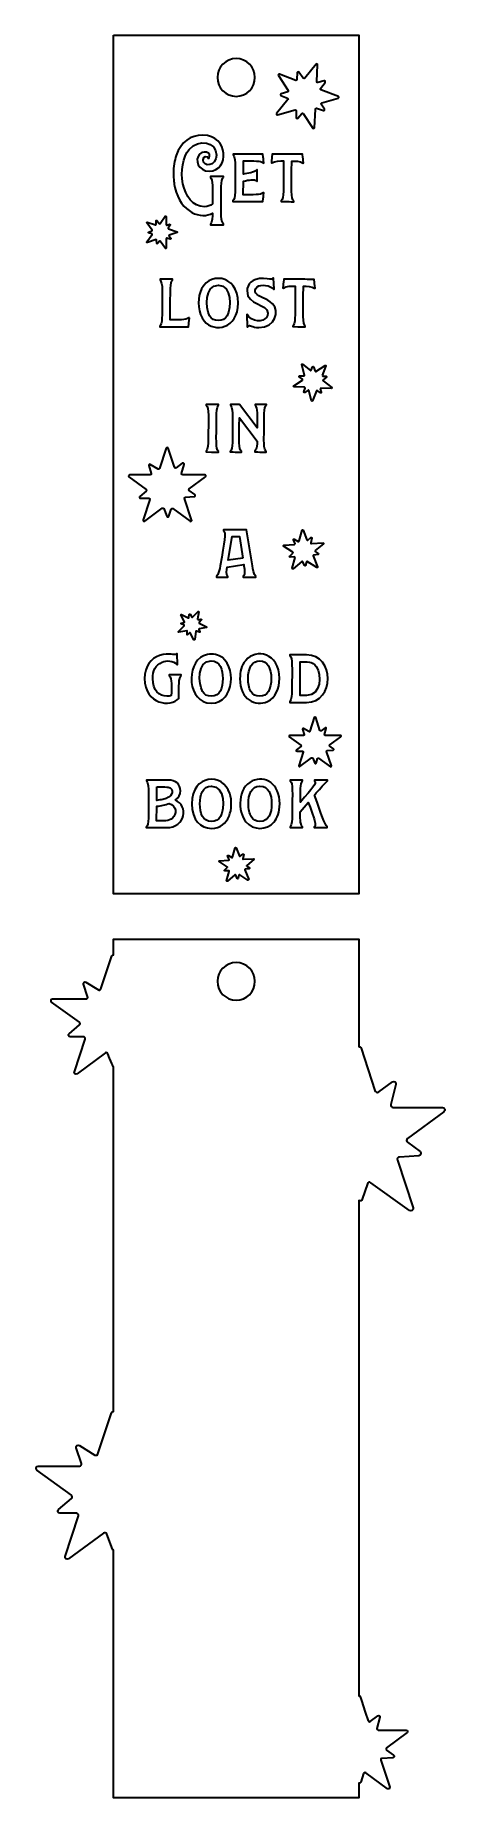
# Model space of a CAD drawing. Header units: inches. Extents: x 0 to 2.9, y 0 to 12.3.
import ezdxf

# ---------------------------------------------------------------- set-up
doc = ezdxf.new("R2010")
doc.units = ezdxf.units.IN
doc.header["$MEASUREMENT"] = 0
doc.layers.add('Слой 1', color=7, linetype='Continuous', lineweight=0)

msp = doc.modelspace()

# ---------------------------------------------------------------- linework, layer by layer
at = {"layer": 'Слой 1', "color": 1, "lineweight": 35, "true_color": 0xff0000}
for points, knots in [([(0.549, 12.323), (0.549, 12.323), (0.549, 6.323), (0.549, 6.323), (0.549, 6.323), (2.265, 6.323), (2.265, 6.323), (2.265, 6.323), (2.265, 12.323), (2.265, 12.323), (2.265, 12.323), (0.549, 12.323), (0.549, 12.323)], [0, 0, 0, 0, 1, 1, 1, 2, 2, 2, 3, 3, 3, 4, 4, 4, 4]), ([(1.407, 11.896), (1.334, 11.896), (1.275, 11.955), (1.275, 12.028), (1.275, 12.101), (1.334, 12.16), (1.407, 12.16), (1.479, 12.16), (1.538, 12.101), (1.538, 12.028), (1.538, 11.955), (1.479, 11.896), (1.407, 11.896)], [0, 0, 0, 0, 1, 1, 1, 2, 2, 2, 3, 3, 3, 4, 4, 4, 4]), ([(1.689, 11.777), (1.689, 11.777), (1.768, 11.874), (1.768, 11.874), (1.771, 11.877), (1.769, 11.882), (1.765, 11.884), (1.765, 11.884), (1.72, 11.901), (1.72, 11.901), (1.715, 11.903), (1.715, 11.911), (1.721, 11.913), (1.721, 11.913), (1.767, 11.928), (1.767, 11.928), (1.771, 11.93), (1.772, 11.934), (1.77, 11.938), (1.77, 11.938), (1.702, 12.042), (1.702, 12.042), (1.699, 12.047), (1.704, 12.053), (1.71, 12.051), (1.71, 12.051), (1.823, 12.008), (1.823, 12.008), (1.827, 12.007), (1.831, 12.009), (1.831, 12.014), (1.831, 12.014), (1.833, 12.062), (1.833, 12.062), (1.833, 12.067), (1.841, 12.07), (1.844, 12.065), (1.844, 12.065), (1.876, 12.023), (1.876, 12.023), (1.879, 12.02), (1.883, 12.019), (1.886, 12.023), (1.886, 12.023), (1.965, 12.12), (1.965, 12.12), (1.969, 12.125), (1.977, 12.122), (1.976, 12.116), (1.976, 12.116), (1.971, 11.999), (1.971, 11.999), (1.97, 11.994), (1.974, 11.991), (1.978, 11.992), (1.978, 11.992), (2.021, 12.004), (2.021, 12.004), (2.027, 12.006), (2.032, 11.999), (2.028, 11.994), (2.028, 11.994), (1.997, 11.95), (1.997, 11.95), (1.994, 11.947), (1.996, 11.942), (1.999, 11.941), (1.999, 11.941), (2.121, 11.894), (2.121, 11.894), (2.126, 11.892), (2.126, 11.884), (2.12, 11.883), (2.12, 11.883), (2.006, 11.851), (2.006, 11.851), (2.002, 11.85), (2, 11.845), (2.002, 11.841), (2.002, 11.841), (2.024, 11.807), (2.024, 11.807), (2.027, 11.802), (2.023, 11.796), (2.017, 11.798), (2.017, 11.798), (1.969, 11.813), (1.969, 11.813), (1.965, 11.814), (1.961, 11.811), (1.961, 11.807), (1.961, 11.807), (1.955, 11.676), (1.955, 11.676), (1.954, 11.67), (1.946, 11.668), (1.943, 11.673), (1.943, 11.673), (1.875, 11.777), (1.875, 11.777), (1.872, 11.78), (1.867, 11.781), (1.865, 11.777), (1.865, 11.777), (1.838, 11.744), (1.838, 11.744), (1.834, 11.74), (1.827, 11.742), (1.827, 11.748), (1.827, 11.748), (1.826, 11.795), (1.826, 11.795), (1.826, 11.799), (1.822, 11.802), (1.819, 11.801), (1.819, 11.801), (1.696, 11.767), (1.696, 11.767), (1.69, 11.766), (1.686, 11.773), (1.689, 11.777)], [0, 0, 0, 0, 1, 1, 1, 2, 2, 2, 3, 3, 3, 4, 4, 4, 5, 5, 5, 6, 6, 6, 7, 7, 7, 8, 8, 8, 9, 9, 9, 10, 10, 10, 11, 11, 11, 12, 12, 12, 13, 13, 13, 14, 14, 14, 15, 15, 15, 16, 16, 16, 17, 17, 17, 18, 18, 18, 19, 19, 19, 20, 20, 20, 21, 21, 21, 22, 22, 22, 23, 23, 23, 24, 24, 24, 25, 25, 25, 26, 26, 26, 27, 27, 27, 28, 28, 28, 29, 29, 29, 30, 30, 30, 31, 31, 31, 32, 32, 32, 33, 33, 33, 34, 34, 34, 35, 35, 35, 36, 36, 36, 37, 37, 37, 38, 38, 38, 39, 39, 39, 40, 40, 40, 40]), ([(1.193, 9.238), (1.193, 9.238), (1.078, 9.154), (1.078, 9.154), (1.074, 9.151), (1.074, 9.144), (1.078, 9.141), (1.078, 9.141), (1.117, 9.113), (1.117, 9.113), (1.123, 9.109), (1.12, 9.1), (1.113, 9.099), (1.113, 9.099), (1.053, 9.095), (1.053, 9.095), (1.048, 9.095), (1.044, 9.09), (1.046, 9.086), (1.046, 9.086), (1.095, 8.936), (1.095, 8.936), (1.098, 8.929), (1.09, 8.923), (1.084, 8.928), (1.084, 8.928), (0.963, 9.015), (0.963, 9.015), (0.959, 9.018), (0.953, 9.016), (0.952, 9.011), (0.952, 9.011), (0.936, 8.962), (0.936, 8.962), (0.933, 8.956), (0.924, 8.956), (0.922, 8.962), (0.922, 8.962), (0.901, 9.015), (0.901, 9.015), (0.9, 9.019), (0.894, 9.021), (0.89, 9.018), (0.89, 9.018), (0.767, 8.928), (0.767, 8.928), (0.761, 8.924), (0.753, 8.929), (0.756, 8.936), (0.756, 8.936), (0.802, 9.078), (0.802, 9.078), (0.804, 9.083), (0.8, 9.088), (0.795, 9.088), (0.795, 9.088), (0.738, 9.088), (0.738, 9.088), (0.731, 9.088), (0.728, 9.096), (0.733, 9.101), (0.733, 9.101), (0.778, 9.138), (0.778, 9.138), (0.782, 9.142), (0.782, 9.147), (0.778, 9.15), (0.778, 9.15), (0.657, 9.238), (0.657, 9.238), (0.652, 9.242), (0.655, 9.251), (0.662, 9.251), (0.662, 9.251), (0.806, 9.251), (0.806, 9.251), (0.811, 9.251), (0.815, 9.256), (0.813, 9.261), (0.813, 9.261), (0.795, 9.316), (0.795, 9.316), (0.793, 9.322), (0.8, 9.328), (0.806, 9.324), (0.806, 9.324), (0.86, 9.291), (0.86, 9.291), (0.864, 9.288), (0.869, 9.29), (0.871, 9.295), (0.871, 9.295), (0.918, 9.437), (0.918, 9.437), (0.92, 9.444), (0.93, 9.444), (0.932, 9.437), (0.932, 9.437), (0.976, 9.304), (0.976, 9.304), (0.977, 9.299), (0.983, 9.297), (0.987, 9.3), (0.987, 9.3), (1.03, 9.332), (1.03, 9.332), (1.036, 9.336), (1.044, 9.33), (1.042, 9.324), (1.042, 9.324), (1.025, 9.261), (1.025, 9.261), (1.024, 9.256), (1.028, 9.251), (1.033, 9.251), (1.033, 9.251), (1.188, 9.251), (1.188, 9.251), (1.195, 9.251), (1.198, 9.242), (1.193, 9.238)], [0, 0, 0, 0, 1, 1, 1, 2, 2, 2, 3, 3, 3, 4, 4, 4, 5, 5, 5, 6, 6, 6, 7, 7, 7, 8, 8, 8, 9, 9, 9, 10, 10, 10, 11, 11, 11, 12, 12, 12, 13, 13, 13, 14, 14, 14, 15, 15, 15, 16, 16, 16, 17, 17, 17, 18, 18, 18, 19, 19, 19, 20, 20, 20, 21, 21, 21, 22, 22, 22, 23, 23, 23, 24, 24, 24, 25, 25, 25, 26, 26, 26, 27, 27, 27, 28, 28, 28, 29, 29, 29, 30, 30, 30, 31, 31, 31, 32, 32, 32, 33, 33, 33, 34, 34, 34, 35, 35, 35, 36, 36, 36, 37, 37, 37, 38, 38, 38, 39, 39, 39, 40, 40, 40, 40]), ([(2.138, 7.421), (2.138, 7.421), (2.061, 7.364), (2.061, 7.364), (2.058, 7.362), (2.058, 7.358), (2.061, 7.356), (2.061, 7.356), (2.087, 7.337), (2.087, 7.337), (2.091, 7.334), (2.089, 7.328), (2.085, 7.328), (2.085, 7.328), (2.044, 7.325), (2.044, 7.325), (2.04, 7.325), (2.038, 7.322), (2.039, 7.319), (2.039, 7.319), (2.073, 7.218), (2.073, 7.218), (2.074, 7.214), (2.069, 7.21), (2.065, 7.212), (2.065, 7.212), (1.983, 7.271), (1.983, 7.271), (1.981, 7.273), (1.977, 7.272), (1.976, 7.269), (1.976, 7.269), (1.965, 7.236), (1.965, 7.236), (1.964, 7.231), (1.957, 7.231), (1.956, 7.236), (1.956, 7.236), (1.942, 7.271), (1.942, 7.271), (1.941, 7.274), (1.937, 7.275), (1.934, 7.273), (1.934, 7.273), (1.852, 7.213), (1.852, 7.213), (1.848, 7.21), (1.843, 7.214), (1.844, 7.218), (1.844, 7.218), (1.875, 7.314), (1.875, 7.314), (1.876, 7.317), (1.874, 7.32), (1.87, 7.32), (1.87, 7.32), (1.832, 7.32), (1.832, 7.32), (1.827, 7.32), (1.825, 7.326), (1.829, 7.329), (1.829, 7.329), (1.859, 7.354), (1.859, 7.354), (1.862, 7.356), (1.861, 7.36), (1.859, 7.362), (1.859, 7.362), (1.778, 7.421), (1.778, 7.421), (1.774, 7.424), (1.776, 7.43), (1.781, 7.43), (1.781, 7.43), (1.878, 7.43), (1.878, 7.43), (1.882, 7.43), (1.884, 7.434), (1.883, 7.437), (1.883, 7.437), (1.87, 7.473), (1.87, 7.473), (1.869, 7.478), (1.874, 7.482), (1.878, 7.479), (1.878, 7.479), (1.914, 7.457), (1.914, 7.457), (1.917, 7.455), (1.92, 7.456), (1.922, 7.459), (1.922, 7.459), (1.953, 7.555), (1.953, 7.555), (1.955, 7.56), (1.961, 7.56), (1.963, 7.555), (1.963, 7.555), (1.992, 7.465), (1.992, 7.465), (1.993, 7.462), (1.997, 7.461), (2, 7.463), (2, 7.463), (2.029, 7.484), (2.029, 7.484), (2.033, 7.487), (2.038, 7.483), (2.037, 7.479), (2.037, 7.479), (2.025, 7.437), (2.025, 7.437), (2.025, 7.433), (2.027, 7.43), (2.03, 7.43), (2.03, 7.43), (2.135, 7.43), (2.135, 7.43), (2.14, 7.43), (2.142, 7.424), (2.138, 7.421)], [0, 0, 0, 0, 1, 1, 1, 2, 2, 2, 3, 3, 3, 4, 4, 4, 5, 5, 5, 6, 6, 6, 7, 7, 7, 8, 8, 8, 9, 9, 9, 10, 10, 10, 11, 11, 11, 12, 12, 12, 13, 13, 13, 14, 14, 14, 15, 15, 15, 16, 16, 16, 17, 17, 17, 18, 18, 18, 19, 19, 19, 20, 20, 20, 21, 21, 21, 22, 22, 22, 23, 23, 23, 24, 24, 24, 25, 25, 25, 26, 26, 26, 27, 27, 27, 28, 28, 28, 29, 29, 29, 30, 30, 30, 31, 31, 31, 32, 32, 32, 33, 33, 33, 34, 34, 34, 35, 35, 35, 36, 36, 36, 37, 37, 37, 38, 38, 38, 39, 39, 39, 40, 40, 40, 40]), ([(2.605, 4.614), (2.605, 4.614), (2.859, 4.801), (2.859, 4.801), (2.872, 4.811), (2.865, 4.831), (2.849, 4.831), (2.849, 4.831), (2.504, 4.831), (2.504, 4.831), (2.493, 4.831), (2.485, 4.841), (2.488, 4.852), (2.488, 4.852), (2.524, 4.991), (2.524, 4.991), (2.528, 5.007), (2.511, 5.018), (2.499, 5.009), (2.499, 5.009), (2.403, 4.939), (2.403, 4.939), (2.394, 4.933), (2.381, 4.937), (2.377, 4.948), (2.377, 4.948), (2.28, 5.245), (2.28, 5.245), (2.278, 5.252), (2.271, 5.256), (2.265, 5.256), (2.265, 5.256), (2.265, 6.007), (2.265, 6.007), (2.265, 6.007), (0.549, 6.007), (0.549, 6.007), (0.549, 6.007), (0.549, 5.898), (0.549, 5.898), (0.544, 5.898), (0.539, 5.895), (0.537, 5.89), (0.537, 5.89), (0.461, 5.659), (0.461, 5.659), (0.459, 5.651), (0.45, 5.648), (0.443, 5.652), (0.443, 5.652), (0.356, 5.707), (0.356, 5.707), (0.347, 5.713), (0.335, 5.703), (0.339, 5.693), (0.339, 5.693), (0.368, 5.605), (0.368, 5.605), (0.371, 5.597), (0.365, 5.589), (0.357, 5.589), (0.357, 5.589), (0.123, 5.589), (0.123, 5.589), (0.112, 5.589), (0.107, 5.574), (0.116, 5.567), (0.116, 5.567), (0.311, 5.426), (0.311, 5.426), (0.317, 5.421), (0.317, 5.412), (0.311, 5.407), (0.311, 5.407), (0.238, 5.346), (0.238, 5.346), (0.23, 5.339), (0.235, 5.325), (0.246, 5.325), (0.246, 5.325), (0.339, 5.325), (0.339, 5.325), (0.347, 5.325), (0.353, 5.317), (0.35, 5.309), (0.35, 5.309), (0.275, 5.08), (0.275, 5.08), (0.271, 5.069), (0.284, 5.059), (0.294, 5.066), (0.294, 5.066), (0.492, 5.212), (0.492, 5.212), (0.498, 5.216), (0.508, 5.214), (0.51, 5.206), (0.546, 5.115), (0.543, 5.118), (0.549, 5.115), (0.549, 5.115), (0.549, 2.706), (0.549, 2.706), (0.543, 2.706), (0.536, 2.703), (0.534, 2.696), (0.534, 2.696), (0.44, 2.41), (0.44, 2.41), (0.437, 2.401), (0.427, 2.397), (0.418, 2.402), (0.418, 2.402), (0.311, 2.469), (0.311, 2.469), (0.299, 2.477), (0.284, 2.465), (0.288, 2.452), (0.288, 2.452), (0.325, 2.343), (0.325, 2.343), (0.329, 2.334), (0.321, 2.324), (0.311, 2.324), (0.311, 2.324), (0.022, 2.324), (0.022, 2.324), (0.007, 2.324), (0.001, 2.305), (0.013, 2.296), (0.013, 2.296), (0.254, 2.121), (0.254, 2.121), (0.262, 2.115), (0.262, 2.104), (0.255, 2.098), (0.255, 2.098), (0.164, 2.022), (0.164, 2.022), (0.154, 2.013), (0.16, 1.996), (0.174, 1.996), (0.174, 1.996), (0.289, 1.996), (0.289, 1.996), (0.299, 1.996), (0.306, 1.986), (0.303, 1.976), (0.303, 1.976), (0.21, 1.693), (0.21, 1.693), (0.205, 1.679), (0.221, 1.668), (0.233, 1.676), (0.233, 1.676), (0.479, 1.856), (0.479, 1.856), (0.486, 1.862), (0.498, 1.859), (0.501, 1.85), (0.501, 1.85), (0.542, 1.745), (0.542, 1.745), (0.543, 1.741), (0.546, 1.739), (0.549, 1.737), (0.549, 1.737), (0.549, 0.007), (0.549, 0.007), (0.549, 0.007), (2.265, 0.007), (2.265, 0.007), (2.265, 0.007), (2.265, 0.109), (2.265, 0.109), (2.269, 0.107), (2.276, 0.108), (2.278, 0.115), (2.278, 0.115), (2.298, 0.176), (2.298, 0.176), (2.3, 0.182), (2.307, 0.184), (2.313, 0.181), (2.313, 0.181), (2.465, 0.07), (2.465, 0.07), (2.473, 0.065), (2.482, 0.072), (2.48, 0.081), (2.48, 0.081), (2.417, 0.27), (2.417, 0.27), (2.415, 0.276), (2.419, 0.282), (2.426, 0.282), (2.426, 0.282), (2.502, 0.287), (2.502, 0.287), (2.511, 0.287), (2.514, 0.299), (2.507, 0.304), (2.507, 0.304), (2.458, 0.34), (2.458, 0.34), (2.453, 0.344), (2.453, 0.352), (2.458, 0.355), (2.458, 0.355), (2.602, 0.462), (2.602, 0.462), (2.609, 0.467), (2.606, 0.479), (2.596, 0.479), (2.596, 0.479), (2.4, 0.479), (2.4, 0.479), (2.394, 0.479), (2.39, 0.485), (2.391, 0.491), (2.391, 0.491), (2.412, 0.57), (2.412, 0.57), (2.414, 0.578), (2.405, 0.585), (2.397, 0.58), (2.397, 0.58), (2.343, 0.54), (2.343, 0.54), (2.338, 0.536), (2.331, 0.539), (2.329, 0.545), (2.269, 0.726), (2.274, 0.72), (2.265, 0.72), (2.265, 0.72), (2.265, 4.18), (2.265, 4.18), (2.273, 4.175), (2.285, 4.178), (2.288, 4.189), (2.288, 4.189), (2.324, 4.297), (2.324, 4.297), (2.327, 4.308), (2.34, 4.312), (2.349, 4.305), (2.349, 4.305), (2.618, 4.111), (2.618, 4.111), (2.631, 4.102), (2.649, 4.115), (2.644, 4.13), (2.644, 4.13), (2.534, 4.463), (2.534, 4.463), (2.53, 4.473), (2.537, 4.484), (2.548, 4.484), (2.548, 4.484), (2.683, 4.493), (2.683, 4.493), (2.699, 4.494), (2.705, 4.514), (2.692, 4.523), (2.692, 4.523), (2.605, 4.587), (2.605, 4.587), (2.596, 4.593), (2.596, 4.607), (2.605, 4.614)], [0, 0, 0, 0, 1, 1, 1, 2, 2, 2, 3, 3, 3, 4, 4, 4, 5, 5, 5, 6, 6, 6, 7, 7, 7, 8, 8, 8, 9, 9, 9, 10, 10, 10, 11, 11, 11, 12, 12, 12, 13, 13, 13, 14, 14, 14, 15, 15, 15, 16, 16, 16, 17, 17, 17, 18, 18, 18, 19, 19, 19, 20, 20, 20, 21, 21, 21, 22, 22, 22, 23, 23, 23, 24, 24, 24, 25, 25, 25, 26, 26, 26, 27, 27, 27, 28, 28, 28, 29, 29, 29, 30, 30, 30, 31, 31, 31, 32, 32, 32, 33, 33, 33, 34, 34, 34, 35, 35, 35, 36, 36, 36, 37, 37, 37, 38, 38, 38, 39, 39, 39, 40, 40, 40, 41, 41, 41, 42, 42, 42, 43, 43, 43, 44, 44, 44, 45, 45, 45, 46, 46, 46, 47, 47, 47, 48, 48, 48, 49, 49, 49, 50, 50, 50, 51, 51, 51, 52, 52, 52, 53, 53, 53, 54, 54, 54, 55, 55, 55, 56, 56, 56, 57, 57, 57, 58, 58, 58, 59, 59, 59, 60, 60, 60, 61, 61, 61, 62, 62, 62, 63, 63, 63, 64, 64, 64, 65, 65, 65, 66, 66, 66, 67, 67, 67, 68, 68, 68, 69, 69, 69, 70, 70, 70, 71, 71, 71, 72, 72, 72, 73, 73, 73, 74, 74, 74, 75, 75, 75, 76, 76, 76, 77, 77, 77, 78, 78, 78, 79, 79, 79, 80, 80, 80, 81, 81, 81, 82, 82, 82, 83, 83, 83, 84, 84, 84, 85, 85, 85, 86, 86, 86, 87, 87, 87, 88, 88, 88, 89, 89, 89, 90, 90, 90, 90]), ([(1.407, 5.58), (1.334, 5.58), (1.275, 5.639), (1.275, 5.712), (1.275, 5.784), (1.334, 5.843), (1.407, 5.843), (1.479, 5.843), (1.538, 5.784), (1.538, 5.712), (1.538, 5.639), (1.479, 5.58), (1.407, 5.58)], [0, 0, 0, 0, 1, 1, 1, 2, 2, 2, 3, 3, 3, 4, 4, 4, 4])]:
    msp.add_open_spline(points, degree=3, knots=knots, dxfattribs=at)
at = {"layer": 'Слой 1', "color": 18, "lineweight": 35, "true_color": 0x000000}
for points, knots in [([(1.317, 11.33), (1.297, 11.311), (1.302, 11.26), (1.302, 11.078), (1.302, 11.058), (1.302, 11.017), (1.317, 11.003), (1.317, 11.003), (1.317, 10.998), (1.317, 10.998), (1.317, 10.998), (1.226, 10.998), (1.226, 10.998), (1.226, 10.998), (1.226, 11.003), (1.226, 11.003), (1.242, 11.017), (1.241, 11.059), (1.241, 11.08), (1.165, 11.034), (1.018, 11.081), (0.978, 11.259), (0.972, 11.287), (0.968, 11.319), (0.968, 11.355), (0.968, 11.406), (0.975, 11.448), (0.987, 11.483), (1.021, 11.58), (1.089, 11.625), (1.172, 11.625), (1.36, 11.625), (1.359, 11.373), (1.219, 11.373), (1.141, 11.373), (1.113, 11.454), (1.151, 11.493), (1.169, 11.51), (1.197, 11.511), (1.212, 11.499), (1.226, 11.488), (1.222, 11.467), (1.213, 11.462), (1.209, 11.482), (1.175, 11.482), (1.175, 11.452), (1.175, 11.402), (1.268, 11.402), (1.268, 11.486), (1.268, 11.579), (1.145, 11.603), (1.078, 11.525), (0.986, 11.42), (1.019, 11.125), (1.184, 11.125), (1.207, 11.125), (1.227, 11.132), (1.241, 11.144), (1.241, 11.26), (1.246, 11.312), (1.226, 11.33), (1.226, 11.33), (1.226, 11.335), (1.226, 11.335), (1.226, 11.335), (1.317, 11.335), (1.317, 11.335), (1.317, 11.335), (1.317, 11.33), (1.317, 11.33), (1.317, 11.33), (1.317, 11.33), (1.317, 11.33)], [0, 0, 0, 0, 1, 1, 1, 2, 2, 2, 3, 3, 3, 4, 4, 4, 5, 5, 5, 6, 6, 6, 7, 7, 7, 8, 8, 8, 9, 9, 9, 10, 10, 10, 11, 11, 11, 12, 12, 12, 13, 13, 13, 14, 14, 14, 15, 15, 15, 16, 16, 16, 17, 17, 17, 18, 18, 18, 19, 19, 19, 20, 20, 20, 21, 21, 21, 22, 22, 22, 23, 23, 23, 24, 24, 24, 24]), ([(1.595, 11.222), (1.595, 11.222), (1.6, 11.222), (1.6, 11.222), (1.596, 11.188), (1.598, 11.201), (1.594, 11.161), (1.594, 11.161), (1.384, 11.161), (1.384, 11.161), (1.384, 11.161), (1.384, 11.166), (1.384, 11.166), (1.403, 11.184), (1.399, 11.232), (1.4, 11.412), (1.4, 11.433), (1.4, 11.474), (1.385, 11.488), (1.385, 11.488), (1.385, 11.493), (1.385, 11.493), (1.385, 11.493), (1.594, 11.493), (1.594, 11.493), (1.598, 11.451), (1.596, 11.465), (1.6, 11.431), (1.6, 11.431), (1.595, 11.43), (1.595, 11.43), (1.579, 11.448), (1.533, 11.445), (1.457, 11.445), (1.457, 11.445), (1.457, 11.353), (1.457, 11.353), (1.483, 11.357), (1.537, 11.364), (1.55, 11.382), (1.55, 11.382), (1.554, 11.382), (1.554, 11.382), (1.554, 11.321), (1.554, 11.365), (1.554, 11.304), (1.554, 11.304), (1.55, 11.304), (1.55, 11.304), (1.536, 11.321), (1.494, 11.311), (1.457, 11.304), (1.457, 11.304), (1.456, 11.209), (1.456, 11.209), (1.526, 11.209), (1.578, 11.205), (1.595, 11.222)], [0, 0, 0, 0, 1, 1, 1, 2, 2, 2, 3, 3, 3, 4, 4, 4, 5, 5, 5, 6, 6, 6, 7, 7, 7, 8, 8, 8, 9, 9, 9, 10, 10, 10, 11, 11, 11, 12, 12, 12, 13, 13, 13, 14, 14, 14, 15, 15, 15, 16, 16, 16, 17, 17, 17, 18, 18, 18, 19, 19, 19, 19]), ([(1.809, 11.165), (1.809, 11.165), (1.809, 11.16), (1.809, 11.16), (1.778, 11.16), (1.784, 11.16), (1.722, 11.162), (1.722, 11.162), (1.722, 11.166), (1.722, 11.166), (1.742, 11.185), (1.737, 11.236), (1.738, 11.445), (1.717, 11.445), (1.673, 11.446), (1.657, 11.431), (1.657, 11.431), (1.653, 11.432), (1.653, 11.432), (1.656, 11.466), (1.654, 11.452), (1.659, 11.493), (1.823, 11.492), (1.776, 11.493), (1.871, 11.492), (1.875, 11.451), (1.874, 11.464), (1.877, 11.431), (1.877, 11.431), (1.872, 11.43), (1.872, 11.43), (1.857, 11.444), (1.816, 11.444), (1.795, 11.444), (1.794, 11.235), (1.789, 11.184), (1.809, 11.165)], [0, 0, 0, 0, 1, 1, 1, 2, 2, 2, 3, 3, 3, 4, 4, 4, 5, 5, 5, 6, 6, 6, 7, 7, 7, 8, 8, 8, 9, 9, 9, 10, 10, 10, 11, 11, 11, 12, 12, 12, 12]), ([(0.938, 10.925), (0.938, 10.925), (0.995, 10.944), (0.995, 10.944), (0.998, 10.945), (0.998, 10.949), (0.995, 10.95), (0.995, 10.95), (0.933, 10.97), (0.933, 10.97), (0.931, 10.97), (0.93, 10.973), (0.931, 10.974), (0.931, 10.974), (0.946, 10.997), (0.946, 10.997), (0.947, 11), (0.945, 11.003), (0.942, 11.002), (0.942, 11.002), (0.921, 10.995), (0.921, 10.995), (0.919, 10.994), (0.917, 10.996), (0.917, 10.998), (0.917, 10.998), (0.916, 11.057), (0.916, 11.057), (0.916, 11.06), (0.912, 11.061), (0.911, 11.058), (0.911, 11.058), (0.874, 11.007), (0.874, 11.007), (0.873, 11.006), (0.87, 11.006), (0.869, 11.007), (0.869, 11.007), (0.852, 11.028), (0.852, 11.028), (0.85, 11.03), (0.846, 11.028), (0.846, 11.025), (0.846, 11.025), (0.847, 11.001), (0.847, 11.001), (0.847, 10.999), (0.845, 10.998), (0.843, 10.998), (0.843, 10.998), (0.785, 11.017), (0.785, 11.017), (0.782, 11.018), (0.78, 11.014), (0.781, 11.012), (0.781, 11.012), (0.818, 10.962), (0.818, 10.962), (0.819, 10.96), (0.819, 10.958), (0.817, 10.957), (0.817, 10.957), (0.794, 10.948), (0.794, 10.948), (0.791, 10.947), (0.792, 10.943), (0.794, 10.942), (0.794, 10.942), (0.817, 10.935), (0.817, 10.935), (0.819, 10.934), (0.82, 10.932), (0.819, 10.93), (0.819, 10.93), (0.782, 10.879), (0.782, 10.879), (0.78, 10.877), (0.783, 10.873), (0.786, 10.874), (0.786, 10.874), (0.846, 10.895), (0.846, 10.895), (0.848, 10.895), (0.85, 10.894), (0.85, 10.892), (0.85, 10.892), (0.852, 10.868), (0.852, 10.868), (0.852, 10.866), (0.856, 10.864), (0.857, 10.867), (0.857, 10.867), (0.87, 10.884), (0.87, 10.884), (0.871, 10.886), (0.874, 10.886), (0.875, 10.884), (0.875, 10.884), (0.912, 10.834), (0.912, 10.834), (0.914, 10.832), (0.918, 10.833), (0.918, 10.836), (0.918, 10.836), (0.917, 10.902), (0.917, 10.902), (0.917, 10.904), (0.919, 10.905), (0.921, 10.905), (0.921, 10.905), (0.946, 10.899), (0.946, 10.899), (0.948, 10.898), (0.951, 10.901), (0.949, 10.904), (0.949, 10.904), (0.937, 10.92), (0.937, 10.92), (0.936, 10.922), (0.936, 10.924), (0.938, 10.925)], [0, 0, 0, 0, 1, 1, 1, 2, 2, 2, 3, 3, 3, 4, 4, 4, 5, 5, 5, 6, 6, 6, 7, 7, 7, 8, 8, 8, 9, 9, 9, 10, 10, 10, 11, 11, 11, 12, 12, 12, 13, 13, 13, 14, 14, 14, 15, 15, 15, 16, 16, 16, 17, 17, 17, 18, 18, 18, 19, 19, 19, 20, 20, 20, 21, 21, 21, 22, 22, 22, 23, 23, 23, 24, 24, 24, 25, 25, 25, 26, 26, 26, 27, 27, 27, 28, 28, 28, 29, 29, 29, 30, 30, 30, 31, 31, 31, 32, 32, 32, 33, 33, 33, 34, 34, 34, 35, 35, 35, 36, 36, 36, 37, 37, 37, 38, 38, 38, 39, 39, 39, 40, 40, 40, 40]), ([(1.08, 10.348), (1.076, 10.311), (1.077, 10.325), (1.074, 10.286), (1.074, 10.286), (0.873, 10.286), (0.873, 10.286), (0.873, 10.286), (0.873, 10.291), (0.873, 10.291), (0.888, 10.305), (0.888, 10.345), (0.888, 10.366), (0.889, 10.528), (0.895, 10.593), (0.874, 10.613), (0.874, 10.613), (0.874, 10.618), (0.874, 10.618), (0.874, 10.618), (0.961, 10.618), (0.961, 10.618), (0.961, 10.618), (0.961, 10.613), (0.961, 10.613), (0.943, 10.595), (0.947, 10.564), (0.945, 10.334), (1.002, 10.334), (1.056, 10.33), (1.075, 10.349), (1.075, 10.349), (1.08, 10.348), (1.08, 10.348)], [0, 0, 0, 0, 1, 1, 1, 2, 2, 2, 3, 3, 3, 4, 4, 4, 5, 5, 5, 6, 6, 6, 7, 7, 7, 8, 8, 8, 9, 9, 9, 10, 10, 10, 11, 11, 11, 11]), ([(1.42, 10.452), (1.42, 10.272), (1.255, 10.24), (1.182, 10.327), (1.139, 10.379), (1.135, 10.47), (1.154, 10.526), (1.203, 10.674), (1.42, 10.659), (1.42, 10.452)], [0, 0, 0, 0, 1, 1, 1, 2, 2, 2, 3, 3, 3, 3]), ([(1.566, 10.28), (1.516, 10.28), (1.502, 10.307), (1.489, 10.286), (1.489, 10.286), (1.484, 10.286), (1.484, 10.286), (1.484, 10.286), (1.481, 10.371), (1.481, 10.371), (1.481, 10.371), (1.486, 10.37), (1.486, 10.37), (1.49, 10.362), (1.499, 10.351), (1.513, 10.342), (1.57, 10.309), (1.628, 10.336), (1.628, 10.382), (1.628, 10.451), (1.483, 10.431), (1.483, 10.537), (1.483, 10.584), (1.516, 10.624), (1.597, 10.624), (1.639, 10.624), (1.652, 10.609), (1.663, 10.625), (1.663, 10.625), (1.668, 10.625), (1.668, 10.625), (1.668, 10.625), (1.672, 10.548), (1.672, 10.548), (1.672, 10.548), (1.667, 10.548), (1.667, 10.548), (1.649, 10.576), (1.577, 10.585), (1.553, 10.565), (1.537, 10.552), (1.537, 10.533), (1.544, 10.521), (1.562, 10.492), (1.619, 10.489), (1.661, 10.447), (1.712, 10.396), (1.68, 10.28), (1.566, 10.28)], [0, 0, 0, 0, 1, 1, 1, 2, 2, 2, 3, 3, 3, 4, 4, 4, 5, 5, 5, 6, 6, 6, 7, 7, 7, 8, 8, 8, 9, 9, 9, 10, 10, 10, 11, 11, 11, 12, 12, 12, 13, 13, 13, 14, 14, 14, 15, 15, 15, 16, 16, 16, 16]), ([(1.89, 10.29), (1.89, 10.29), (1.89, 10.285), (1.89, 10.285), (1.859, 10.285), (1.865, 10.285), (1.803, 10.287), (1.803, 10.287), (1.803, 10.291), (1.803, 10.291), (1.818, 10.306), (1.818, 10.346), (1.818, 10.367), (1.818, 10.367), (1.819, 10.57), (1.819, 10.57), (1.798, 10.57), (1.754, 10.571), (1.738, 10.556), (1.738, 10.556), (1.734, 10.557), (1.734, 10.557), (1.737, 10.591), (1.735, 10.577), (1.74, 10.618), (1.904, 10.617), (1.857, 10.618), (1.952, 10.617), (1.956, 10.576), (1.955, 10.589), (1.958, 10.556), (1.958, 10.556), (1.953, 10.555), (1.953, 10.555), (1.938, 10.569), (1.897, 10.569), (1.877, 10.569), (1.875, 10.36), (1.87, 10.309), (1.89, 10.29)], [0, 0, 0, 0, 1, 1, 1, 2, 2, 2, 3, 3, 3, 4, 4, 4, 5, 5, 5, 6, 6, 6, 7, 7, 7, 8, 8, 8, 9, 9, 9, 10, 10, 10, 11, 11, 11, 12, 12, 12, 13, 13, 13, 13]), ([(1.282, 10.329), (1.31, 10.329), (1.33, 10.34), (1.343, 10.363), (1.375, 10.419), (1.376, 10.576), (1.282, 10.576), (1.187, 10.576), (1.188, 10.419), (1.22, 10.363), (1.233, 10.34), (1.253, 10.329), (1.282, 10.329)], [0, 0, 0, 0, 1, 1, 1, 2, 2, 2, 3, 3, 3, 4, 4, 4, 4]), ([(2.009, 9.946), (2.009, 9.946), (2.033, 10.012), (2.033, 10.012), (2.035, 10.015), (2.031, 10.018), (2.028, 10.016), (2.028, 10.016), (1.963, 9.974), (1.963, 9.974), (1.961, 9.973), (1.959, 9.974), (1.958, 9.976), (1.958, 9.976), (1.948, 10.007), (1.948, 10.007), (1.947, 10.01), (1.942, 10.01), (1.941, 10.007), (1.941, 10.007), (1.931, 9.982), (1.931, 9.982), (1.93, 9.98), (1.928, 9.979), (1.926, 9.981), (1.926, 9.981), (1.871, 10.024), (1.871, 10.024), (1.868, 10.026), (1.864, 10.024), (1.865, 10.02), (1.865, 10.02), (1.885, 9.948), (1.885, 9.948), (1.885, 9.946), (1.884, 9.944), (1.881, 9.944), (1.881, 9.944), (1.85, 9.943), (1.85, 9.943), (1.846, 9.943), (1.845, 9.938), (1.847, 9.936), (1.847, 9.936), (1.87, 9.919), (1.87, 9.919), (1.872, 9.917), (1.872, 9.914), (1.87, 9.913), (1.87, 9.913), (1.81, 9.874), (1.81, 9.874), (1.807, 9.872), (1.808, 9.867), (1.812, 9.867), (1.812, 9.867), (1.885, 9.863), (1.885, 9.863), (1.887, 9.863), (1.889, 9.861), (1.888, 9.858), (1.888, 9.858), (1.88, 9.831), (1.88, 9.831), (1.879, 9.827), (1.883, 9.825), (1.886, 9.826), (1.886, 9.826), (1.909, 9.842), (1.909, 9.842), (1.911, 9.843), (1.914, 9.842), (1.915, 9.84), (1.915, 9.84), (1.934, 9.769), (1.934, 9.769), (1.935, 9.765), (1.94, 9.765), (1.941, 9.768), (1.941, 9.768), (1.968, 9.839), (1.968, 9.839), (1.968, 9.841), (1.971, 9.842), (1.973, 9.841), (1.973, 9.841), (1.996, 9.824), (1.996, 9.824), (1.999, 9.822), (2.002, 9.825), (2.002, 9.828), (2.002, 9.828), (1.995, 9.853), (1.995, 9.853), (1.994, 9.855), (1.996, 9.857), (1.999, 9.857), (1.999, 9.857), (2.072, 9.854), (2.072, 9.854), (2.076, 9.854), (2.078, 9.858), (2.075, 9.861), (2.075, 9.861), (2.014, 9.909), (2.014, 9.909), (2.012, 9.911), (2.012, 9.914), (2.014, 9.915), (2.014, 9.915), (2.038, 9.933), (2.038, 9.933), (2.041, 9.935), (2.04, 9.94), (2.036, 9.94), (2.036, 9.94), (2.012, 9.941), (2.012, 9.941), (2.01, 9.941), (2.008, 9.944), (2.009, 9.946)], [0, 0, 0, 0, 1, 1, 1, 2, 2, 2, 3, 3, 3, 4, 4, 4, 5, 5, 5, 6, 6, 6, 7, 7, 7, 8, 8, 8, 9, 9, 9, 10, 10, 10, 11, 11, 11, 12, 12, 12, 13, 13, 13, 14, 14, 14, 15, 15, 15, 16, 16, 16, 17, 17, 17, 18, 18, 18, 19, 19, 19, 20, 20, 20, 21, 21, 21, 22, 22, 22, 23, 23, 23, 24, 24, 24, 25, 25, 25, 26, 26, 26, 27, 27, 27, 28, 28, 28, 29, 29, 29, 30, 30, 30, 31, 31, 31, 32, 32, 32, 33, 33, 33, 34, 34, 34, 35, 35, 35, 36, 36, 36, 37, 37, 37, 38, 38, 38, 39, 39, 39, 40, 40, 40, 40]), ([(1.283, 9.415), (1.283, 9.415), (1.283, 9.41), (1.283, 9.41), (1.26, 9.41), (1.263, 9.41), (1.196, 9.412), (1.196, 9.412), (1.196, 9.416), (1.196, 9.416), (1.211, 9.43), (1.211, 9.471), (1.211, 9.492), (1.212, 9.654), (1.218, 9.718), (1.197, 9.738), (1.197, 9.738), (1.197, 9.743), (1.197, 9.743), (1.197, 9.743), (1.284, 9.743), (1.284, 9.743), (1.284, 9.743), (1.284, 9.738), (1.284, 9.738), (1.269, 9.724), (1.269, 9.683), (1.269, 9.662), (1.268, 9.485), (1.263, 9.434), (1.283, 9.415)], [0, 0, 0, 0, 1, 1, 1, 2, 2, 2, 3, 3, 3, 4, 4, 4, 5, 5, 5, 6, 6, 6, 7, 7, 7, 8, 8, 8, 9, 9, 9, 10, 10, 10, 10]), ([(1.618, 9.738), (1.599, 9.72), (1.603, 9.684), (1.601, 9.491), (1.601, 9.47), (1.601, 9.429), (1.616, 9.415), (1.616, 9.415), (1.616, 9.41), (1.616, 9.41), (1.578, 9.41), (1.603, 9.41), (1.538, 9.412), (1.538, 9.412), (1.538, 9.416), (1.538, 9.416), (1.553, 9.43), (1.553, 9.467), (1.553, 9.487), (1.553, 9.487), (1.429, 9.649), (1.429, 9.649), (1.428, 9.478), (1.424, 9.433), (1.443, 9.415), (1.443, 9.415), (1.443, 9.41), (1.443, 9.41), (1.405, 9.41), (1.43, 9.41), (1.365, 9.412), (1.365, 9.412), (1.365, 9.416), (1.365, 9.416), (1.384, 9.435), (1.38, 9.479), (1.381, 9.663), (1.381, 9.683), (1.381, 9.724), (1.366, 9.738), (1.366, 9.738), (1.366, 9.743), (1.366, 9.743), (1.366, 9.743), (1.43, 9.743), (1.43, 9.743), (1.43, 9.743), (1.554, 9.579), (1.554, 9.579), (1.554, 9.667), (1.558, 9.72), (1.539, 9.738), (1.539, 9.738), (1.539, 9.743), (1.539, 9.743), (1.539, 9.743), (1.618, 9.743), (1.618, 9.743), (1.618, 9.743), (1.618, 9.738), (1.618, 9.738)], [0, 0, 0, 0, 1, 1, 1, 2, 2, 2, 3, 3, 3, 4, 4, 4, 5, 5, 5, 6, 6, 6, 7, 7, 7, 8, 8, 8, 9, 9, 9, 10, 10, 10, 11, 11, 11, 12, 12, 12, 13, 13, 13, 14, 14, 14, 15, 15, 15, 16, 16, 16, 17, 17, 17, 18, 18, 18, 19, 19, 19, 20, 20, 20, 20]), ([(1.96, 8.722), (1.96, 8.722), (2.017, 8.769), (2.017, 8.769), (2.02, 8.772), (2.018, 8.776), (2.014, 8.776), (2.014, 8.776), (1.933, 8.771), (1.933, 8.771), (1.93, 8.771), (1.928, 8.773), (1.929, 8.776), (1.929, 8.776), (1.935, 8.809), (1.935, 8.809), (1.936, 8.813), (1.932, 8.815), (1.929, 8.813), (1.929, 8.813), (1.907, 8.795), (1.907, 8.795), (1.905, 8.793), (1.902, 8.794), (1.901, 8.797), (1.901, 8.797), (1.874, 8.865), (1.874, 8.865), (1.873, 8.869), (1.868, 8.868), (1.867, 8.865), (1.867, 8.865), (1.847, 8.789), (1.847, 8.789), (1.846, 8.786), (1.844, 8.785), (1.841, 8.786), (1.841, 8.786), (1.812, 8.802), (1.812, 8.802), (1.809, 8.804), (1.805, 8.8), (1.807, 8.797), (1.807, 8.797), (1.818, 8.769), (1.818, 8.769), (1.819, 8.767), (1.817, 8.764), (1.815, 8.764), (1.815, 8.764), (1.739, 8.759), (1.739, 8.759), (1.735, 8.759), (1.734, 8.754), (1.737, 8.752), (1.737, 8.752), (1.803, 8.71), (1.803, 8.71), (1.805, 8.709), (1.805, 8.706), (1.803, 8.704), (1.803, 8.704), (1.781, 8.683), (1.781, 8.683), (1.779, 8.68), (1.78, 8.676), (1.784, 8.676), (1.784, 8.676), (1.814, 8.678), (1.814, 8.678), (1.817, 8.678), (1.819, 8.676), (1.818, 8.673), (1.818, 8.673), (1.798, 8.598), (1.798, 8.598), (1.797, 8.594), (1.802, 8.591), (1.805, 8.594), (1.805, 8.594), (1.866, 8.645), (1.866, 8.645), (1.868, 8.646), (1.871, 8.646), (1.872, 8.643), (1.872, 8.643), (1.884, 8.617), (1.884, 8.617), (1.886, 8.613), (1.89, 8.614), (1.891, 8.617), (1.891, 8.617), (1.898, 8.643), (1.898, 8.643), (1.899, 8.646), (1.902, 8.647), (1.904, 8.645), (1.904, 8.645), (1.97, 8.604), (1.97, 8.604), (1.973, 8.602), (1.977, 8.605), (1.976, 8.609), (1.976, 8.609), (1.945, 8.685), (1.945, 8.685), (1.944, 8.687), (1.946, 8.69), (1.948, 8.69), (1.948, 8.69), (1.98, 8.694), (1.98, 8.694), (1.983, 8.695), (1.985, 8.7), (1.981, 8.701), (1.981, 8.701), (1.96, 8.715), (1.96, 8.715), (1.958, 8.717), (1.958, 8.72), (1.96, 8.722)], [0, 0, 0, 0, 1, 1, 1, 2, 2, 2, 3, 3, 3, 4, 4, 4, 5, 5, 5, 6, 6, 6, 7, 7, 7, 8, 8, 8, 9, 9, 9, 10, 10, 10, 11, 11, 11, 12, 12, 12, 13, 13, 13, 14, 14, 14, 15, 15, 15, 16, 16, 16, 17, 17, 17, 18, 18, 18, 19, 19, 19, 20, 20, 20, 21, 21, 21, 22, 22, 22, 23, 23, 23, 24, 24, 24, 25, 25, 25, 26, 26, 26, 27, 27, 27, 28, 28, 28, 29, 29, 29, 30, 30, 30, 31, 31, 31, 32, 32, 32, 33, 33, 33, 34, 34, 34, 35, 35, 35, 36, 36, 36, 37, 37, 37, 38, 38, 38, 39, 39, 39, 40, 40, 40, 40]), ([(1.544, 8.541), (1.544, 8.541), (1.544, 8.536), (1.544, 8.536), (1.544, 8.536), (1.456, 8.536), (1.456, 8.536), (1.456, 8.536), (1.456, 8.541), (1.456, 8.541), (1.472, 8.556), (1.463, 8.603), (1.459, 8.625), (1.459, 8.625), (1.343, 8.607), (1.343, 8.607), (1.34, 8.588), (1.335, 8.554), (1.349, 8.541), (1.349, 8.541), (1.349, 8.536), (1.349, 8.536), (1.349, 8.536), (1.269, 8.536), (1.269, 8.536), (1.269, 8.536), (1.269, 8.541), (1.269, 8.541), (1.284, 8.555), (1.291, 8.595), (1.295, 8.616), (1.324, 8.791), (1.339, 8.844), (1.319, 8.863), (1.319, 8.863), (1.319, 8.868), (1.319, 8.868), (1.319, 8.868), (1.479, 8.868), (1.479, 8.868), (1.479, 8.868), (1.52, 8.616), (1.52, 8.616), (1.523, 8.595), (1.529, 8.555), (1.544, 8.541)], [0, 0, 0, 0, 1, 1, 1, 2, 2, 2, 3, 3, 3, 4, 4, 4, 5, 5, 5, 6, 6, 6, 7, 7, 7, 8, 8, 8, 9, 9, 9, 10, 10, 10, 11, 11, 11, 12, 12, 12, 13, 13, 13, 14, 14, 14, 15, 15, 15, 15]), ([(1.452, 8.67), (1.452, 8.67), (1.429, 8.821), (1.429, 8.821), (1.429, 8.821), (1.378, 8.821), (1.378, 8.821), (1.378, 8.821), (1.35, 8.654), (1.35, 8.654), (1.35, 8.654), (1.452, 8.67), (1.452, 8.67)], [0, 0, 0, 0, 1, 1, 1, 2, 2, 2, 3, 3, 3, 4, 4, 4, 4]), ([(1.147, 8.175), (1.147, 8.175), (1.199, 8.184), (1.199, 8.184), (1.201, 8.185), (1.202, 8.188), (1.2, 8.19), (1.2, 8.19), (1.148, 8.215), (1.148, 8.215), (1.146, 8.216), (1.146, 8.218), (1.147, 8.22), (1.147, 8.22), (1.163, 8.238), (1.163, 8.238), (1.164, 8.24), (1.163, 8.243), (1.16, 8.242), (1.16, 8.242), (1.141, 8.239), (1.141, 8.239), (1.139, 8.239), (1.137, 8.24), (1.137, 8.242), (1.137, 8.242), (1.145, 8.294), (1.145, 8.294), (1.145, 8.296), (1.142, 8.298), (1.14, 8.296), (1.14, 8.296), (1.101, 8.256), (1.101, 8.256), (1.1, 8.255), (1.097, 8.255), (1.097, 8.257), (1.097, 8.257), (1.084, 8.277), (1.084, 8.277), (1.083, 8.279), (1.079, 8.278), (1.079, 8.276), (1.079, 8.276), (1.076, 8.255), (1.076, 8.255), (1.076, 8.253), (1.074, 8.252), (1.072, 8.252), (1.072, 8.252), (1.024, 8.276), (1.024, 8.276), (1.022, 8.277), (1.019, 8.275), (1.02, 8.272), (1.02, 8.272), (1.046, 8.223), (1.046, 8.223), (1.047, 8.222), (1.046, 8.22), (1.044, 8.22), (1.044, 8.22), (1.023, 8.214), (1.023, 8.214), (1.02, 8.214), (1.02, 8.21), (1.022, 8.209), (1.022, 8.209), (1.042, 8.2), (1.042, 8.2), (1.043, 8.199), (1.044, 8.197), (1.042, 8.195), (1.042, 8.195), (1.003, 8.156), (1.003, 8.156), (1.002, 8.154), (1.003, 8.151), (1.006, 8.151), (1.006, 8.151), (1.062, 8.161), (1.062, 8.161), (1.063, 8.161), (1.065, 8.16), (1.065, 8.158), (1.065, 8.158), (1.063, 8.137), (1.063, 8.137), (1.063, 8.134), (1.066, 8.133), (1.068, 8.135), (1.068, 8.135), (1.081, 8.148), (1.081, 8.148), (1.082, 8.15), (1.085, 8.149), (1.086, 8.148), (1.086, 8.148), (1.111, 8.099), (1.111, 8.099), (1.113, 8.096), (1.116, 8.097), (1.117, 8.1), (1.117, 8.1), (1.125, 8.158), (1.125, 8.158), (1.125, 8.16), (1.127, 8.161), (1.129, 8.16), (1.129, 8.16), (1.15, 8.151), (1.15, 8.151), (1.152, 8.15), (1.154, 8.153), (1.153, 8.155), (1.153, 8.155), (1.145, 8.171), (1.145, 8.171), (1.144, 8.173), (1.145, 8.175), (1.147, 8.175)], [0, 0, 0, 0, 1, 1, 1, 2, 2, 2, 3, 3, 3, 4, 4, 4, 5, 5, 5, 6, 6, 6, 7, 7, 7, 8, 8, 8, 9, 9, 9, 10, 10, 10, 11, 11, 11, 12, 12, 12, 13, 13, 13, 14, 14, 14, 15, 15, 15, 16, 16, 16, 17, 17, 17, 18, 18, 18, 19, 19, 19, 20, 20, 20, 21, 21, 21, 22, 22, 22, 23, 23, 23, 24, 24, 24, 25, 25, 25, 26, 26, 26, 27, 27, 27, 28, 28, 28, 29, 29, 29, 30, 30, 30, 31, 31, 31, 32, 32, 32, 33, 33, 33, 34, 34, 34, 35, 35, 35, 36, 36, 36, 37, 37, 37, 38, 38, 38, 39, 39, 39, 40, 40, 40, 40]), ([(1.022, 7.848), (1.003, 7.83), (1.007, 7.778), (1.006, 7.689), (0.952, 7.625), (0.766, 7.646), (0.766, 7.828), (0.766, 7.913), (0.811, 7.969), (0.871, 7.989), (0.94, 8.012), (0.976, 7.984), (0.989, 8), (0.989, 8), (0.993, 8), (0.993, 8), (0.993, 8), (0.996, 7.926), (0.996, 7.926), (0.996, 7.926), (0.991, 7.926), (0.991, 7.926), (0.971, 7.956), (0.919, 7.955), (0.888, 7.942), (0.841, 7.924), (0.823, 7.879), (0.823, 7.828), (0.823, 7.745), (0.868, 7.704), (0.922, 7.704), (0.934, 7.704), (0.945, 7.706), (0.953, 7.71), (0.954, 7.766), (0.958, 7.83), (0.939, 7.848), (0.939, 7.848), (0.939, 7.853), (0.939, 7.853), (0.939, 7.853), (1.022, 7.853), (1.022, 7.853), (1.022, 7.853), (1.022, 7.848), (1.022, 7.848), (1.022, 7.848), (1.022, 7.848), (1.022, 7.848)], [0, 0, 0, 0, 1, 1, 1, 2, 2, 2, 3, 3, 3, 4, 4, 4, 5, 5, 5, 6, 6, 6, 7, 7, 7, 8, 8, 8, 9, 9, 9, 10, 10, 10, 11, 11, 11, 12, 12, 12, 13, 13, 13, 14, 14, 14, 15, 15, 15, 16, 16, 16, 16]), ([(1.709, 7.827), (1.709, 7.761), (1.685, 7.694), (1.625, 7.667), (1.542, 7.631), (1.433, 7.679), (1.433, 7.827), (1.433, 7.873), (1.443, 7.92), (1.473, 7.955), (1.544, 8.038), (1.709, 8.012), (1.709, 7.827)], [0, 0, 0, 0, 1, 1, 1, 2, 2, 2, 3, 3, 3, 4, 4, 4, 4]), ([(1.232, 7.656), (1.065, 7.656), (1.052, 7.932), (1.178, 7.987), (1.214, 8.003), (1.256, 8.002), (1.288, 7.987), (1.413, 7.929), (1.399, 7.656), (1.232, 7.656)], [0, 0, 0, 0, 1, 1, 1, 2, 2, 2, 3, 3, 3, 3]), ([(1.232, 7.704), (1.295, 7.704), (1.313, 7.764), (1.313, 7.827), (1.313, 7.89), (1.295, 7.951), (1.232, 7.951), (1.134, 7.951), (1.14, 7.791), (1.171, 7.738), (1.183, 7.715), (1.204, 7.704), (1.232, 7.704)], [0, 0, 0, 0, 1, 1, 1, 2, 2, 2, 3, 3, 3, 4, 4, 4, 4]), ([(1.571, 7.704), (1.599, 7.704), (1.619, 7.715), (1.632, 7.738), (1.658, 7.783), (1.658, 7.874), (1.632, 7.917), (1.606, 7.96), (1.539, 7.965), (1.51, 7.917), (1.483, 7.874), (1.484, 7.783), (1.509, 7.738), (1.522, 7.715), (1.543, 7.704), (1.571, 7.704)], [0, 0, 0, 0, 1, 1, 1, 2, 2, 2, 3, 3, 3, 4, 4, 4, 5, 5, 5, 5]), ([(1.898, 7.661), (1.898, 7.661), (1.781, 7.661), (1.781, 7.661), (1.781, 7.661), (1.781, 7.666), (1.781, 7.666), (1.796, 7.68), (1.796, 7.72), (1.796, 7.741), (1.797, 7.919), (1.802, 7.969), (1.782, 7.988), (1.782, 7.988), (1.782, 7.993), (1.782, 7.993), (1.782, 7.993), (1.899, 7.993), (1.899, 7.993), (2.099, 7.993), (2.098, 7.661), (1.898, 7.661)], [0, 0, 0, 0, 1, 1, 1, 2, 2, 2, 3, 3, 3, 4, 4, 4, 5, 5, 5, 6, 6, 6, 7, 7, 7, 7]), ([(1.967, 7.912), (1.94, 7.95), (1.902, 7.945), (1.854, 7.945), (1.854, 7.945), (1.853, 7.709), (1.853, 7.709), (1.853, 7.709), (1.899, 7.709), (1.899, 7.709), (2, 7.709), (2.008, 7.854), (1.967, 7.912)], [0, 0, 0, 0, 1, 1, 1, 2, 2, 2, 3, 3, 3, 4, 4, 4, 4]), ([(1.234, 6.781), (1.159, 6.781), (1.096, 6.839), (1.096, 6.952), (1.096, 7.161), (1.316, 7.173), (1.362, 7.024), (1.393, 6.926), (1.359, 6.781), (1.234, 6.781)], [0, 0, 0, 0, 1, 1, 1, 2, 2, 2, 3, 3, 3, 3]), ([(1.711, 6.952), (1.711, 6.894), (1.694, 6.852), (1.671, 6.825), (1.621, 6.766), (1.525, 6.766), (1.474, 6.827), (1.415, 6.898), (1.417, 7.067), (1.519, 7.112), (1.607, 7.151), (1.711, 7.097), (1.711, 6.952)], [0, 0, 0, 0, 1, 1, 1, 2, 2, 2, 3, 3, 3, 4, 4, 4, 4]), ([(0.98, 6.978), (1.075, 6.941), (1.053, 6.786), (0.919, 6.786), (0.919, 6.786), (0.778, 6.786), (0.778, 6.786), (0.778, 6.786), (0.778, 6.791), (0.778, 6.791), (0.797, 6.809), (0.793, 6.854), (0.794, 7.037), (0.794, 7.058), (0.794, 7.099), (0.779, 7.113), (0.779, 7.113), (0.779, 7.118), (0.779, 7.118), (0.779, 7.118), (0.932, 7.118), (0.932, 7.118), (0.958, 7.118), (0.979, 7.111), (0.994, 7.098), (1.024, 7.073), (1.029, 7.015), (0.98, 6.978)], [0, 0, 0, 0, 1, 1, 1, 2, 2, 2, 3, 3, 3, 4, 4, 4, 5, 5, 5, 6, 6, 6, 7, 7, 7, 8, 8, 8, 9, 9, 9, 9]), ([(0.851, 7.07), (0.851, 7.07), (0.851, 6.976), (0.851, 6.976), (0.866, 6.978), (0.88, 6.98), (0.893, 6.983), (0.963, 6.999), (0.969, 7.04), (0.95, 7.06), (0.939, 7.073), (0.916, 7.07), (0.851, 7.07)], [0, 0, 0, 0, 1, 1, 1, 2, 2, 2, 3, 3, 3, 4, 4, 4, 4]), ([(1.234, 6.829), (1.262, 6.829), (1.283, 6.84), (1.296, 6.863), (1.328, 6.919), (1.329, 7.076), (1.234, 7.076), (1.172, 7.076), (1.153, 7.015), (1.153, 6.952), (1.153, 6.889), (1.171, 6.829), (1.234, 6.829)], [0, 0, 0, 0, 1, 1, 1, 2, 2, 2, 3, 3, 3, 4, 4, 4, 4]), ([(1.573, 6.829), (1.636, 6.829), (1.654, 6.889), (1.654, 6.952), (1.654, 7.015), (1.636, 7.076), (1.573, 7.076), (1.511, 7.076), (1.492, 7.015), (1.492, 6.952), (1.492, 6.915), (1.499, 6.885), (1.512, 6.863), (1.524, 6.84), (1.545, 6.829), (1.573, 6.829)], [0, 0, 0, 0, 1, 1, 1, 2, 2, 2, 3, 3, 3, 4, 4, 4, 5, 5, 5, 5]), ([(1.955, 7.014), (2.005, 6.873), (2.023, 6.811), (2.044, 6.791), (2.044, 6.791), (2.044, 6.786), (2.044, 6.786), (2.044, 6.786), (1.953, 6.786), (1.953, 6.786), (1.953, 6.786), (1.953, 6.791), (1.953, 6.791), (1.959, 6.796), (1.961, 6.805), (1.959, 6.817), (1.955, 6.842), (1.946, 6.864), (1.911, 6.961), (1.911, 6.961), (1.855, 6.896), (1.855, 6.896), (1.855, 6.864), (1.852, 6.808), (1.87, 6.791), (1.87, 6.791), (1.87, 6.786), (1.87, 6.786), (1.87, 6.786), (1.783, 6.786), (1.783, 6.786), (1.783, 6.786), (1.783, 6.791), (1.783, 6.791), (1.798, 6.805), (1.798, 6.845), (1.798, 6.866), (1.799, 7.044), (1.804, 7.094), (1.784, 7.113), (1.784, 7.113), (1.784, 7.118), (1.784, 7.118), (1.784, 7.118), (1.871, 7.118), (1.871, 7.118), (1.871, 7.118), (1.871, 7.113), (1.871, 7.113), (1.852, 7.095), (1.856, 7.041), (1.856, 6.963), (1.94, 7.064), (1.973, 7.096), (1.955, 7.113), (1.955, 7.113), (1.955, 7.118), (1.955, 7.118), (1.955, 7.118), (2.046, 7.118), (2.046, 7.118), (2.046, 7.118), (2.046, 7.113), (2.046, 7.113), (2.006, 7.076), (1.989, 7.054), (1.955, 7.014)], [0, 0, 0, 0, 1, 1, 1, 2, 2, 2, 3, 3, 3, 4, 4, 4, 5, 5, 5, 6, 6, 6, 7, 7, 7, 8, 8, 8, 9, 9, 9, 10, 10, 10, 11, 11, 11, 12, 12, 12, 13, 13, 13, 14, 14, 14, 15, 15, 15, 16, 16, 16, 17, 17, 17, 18, 18, 18, 19, 19, 19, 20, 20, 20, 21, 21, 21, 22, 22, 22, 22]), ([(0.961, 6.852), (0.994, 6.881), (0.99, 6.938), (0.938, 6.955), (0.912, 6.945), (0.883, 6.939), (0.851, 6.935), (0.851, 6.935), (0.85, 6.834), (0.85, 6.834), (0.903, 6.834), (0.935, 6.829), (0.961, 6.852)], [0, 0, 0, 0, 1, 1, 1, 2, 2, 2, 3, 3, 3, 4, 4, 4, 4]), ([(1.48, 6.522), (1.48, 6.522), (1.529, 6.563), (1.529, 6.563), (1.532, 6.566), (1.53, 6.57), (1.527, 6.569), (1.527, 6.569), (1.456, 6.565), (1.456, 6.565), (1.454, 6.565), (1.453, 6.567), (1.453, 6.569), (1.453, 6.569), (1.459, 6.598), (1.459, 6.598), (1.459, 6.601), (1.456, 6.603), (1.453, 6.601), (1.453, 6.601), (1.435, 6.586), (1.435, 6.586), (1.433, 6.584), (1.43, 6.585), (1.429, 6.587), (1.429, 6.587), (1.406, 6.646), (1.406, 6.646), (1.405, 6.649), (1.4, 6.649), (1.399, 6.646), (1.399, 6.646), (1.382, 6.58), (1.382, 6.58), (1.382, 6.578), (1.379, 6.577), (1.377, 6.578), (1.377, 6.578), (1.352, 6.592), (1.352, 6.592), (1.349, 6.593), (1.346, 6.59), (1.347, 6.587), (1.347, 6.587), (1.357, 6.563), (1.357, 6.563), (1.358, 6.561), (1.356, 6.559), (1.354, 6.559), (1.354, 6.559), (1.289, 6.555), (1.289, 6.555), (1.286, 6.555), (1.284, 6.55), (1.287, 6.549), (1.287, 6.549), (1.344, 6.512), (1.344, 6.512), (1.346, 6.511), (1.346, 6.509), (1.344, 6.507), (1.344, 6.507), (1.325, 6.489), (1.325, 6.489), (1.323, 6.487), (1.325, 6.483), (1.328, 6.483), (1.328, 6.483), (1.354, 6.485), (1.354, 6.485), (1.356, 6.485), (1.358, 6.483), (1.357, 6.48), (1.357, 6.48), (1.34, 6.415), (1.34, 6.415), (1.339, 6.412), (1.343, 6.409), (1.345, 6.412), (1.345, 6.412), (1.398, 6.456), (1.398, 6.456), (1.4, 6.457), (1.403, 6.456), (1.404, 6.454), (1.404, 6.454), (1.414, 6.431), (1.414, 6.431), (1.416, 6.428), (1.42, 6.429), (1.421, 6.432), (1.421, 6.432), (1.426, 6.454), (1.426, 6.454), (1.427, 6.456), (1.43, 6.457), (1.432, 6.456), (1.432, 6.456), (1.489, 6.42), (1.489, 6.42), (1.491, 6.418), (1.495, 6.421), (1.494, 6.424), (1.494, 6.424), (1.467, 6.491), (1.467, 6.491), (1.466, 6.493), (1.468, 6.495), (1.47, 6.495), (1.47, 6.495), (1.497, 6.499), (1.497, 6.499), (1.5, 6.499), (1.501, 6.503), (1.499, 6.505), (1.499, 6.505), (1.48, 6.517), (1.48, 6.517), (1.478, 6.518), (1.478, 6.521), (1.48, 6.522)], [0, 0, 0, 0, 1, 1, 1, 2, 2, 2, 3, 3, 3, 4, 4, 4, 5, 5, 5, 6, 6, 6, 7, 7, 7, 8, 8, 8, 9, 9, 9, 10, 10, 10, 11, 11, 11, 12, 12, 12, 13, 13, 13, 14, 14, 14, 15, 15, 15, 16, 16, 16, 17, 17, 17, 18, 18, 18, 19, 19, 19, 20, 20, 20, 21, 21, 21, 22, 22, 22, 23, 23, 23, 24, 24, 24, 25, 25, 25, 26, 26, 26, 27, 27, 27, 28, 28, 28, 29, 29, 29, 30, 30, 30, 31, 31, 31, 32, 32, 32, 33, 33, 33, 34, 34, 34, 35, 35, 35, 36, 36, 36, 37, 37, 37, 38, 38, 38, 39, 39, 39, 40, 40, 40, 40])]:
    msp.add_open_spline(points, degree=3, knots=knots, dxfattribs=at)

doc.saveas('drawing.dxf')
